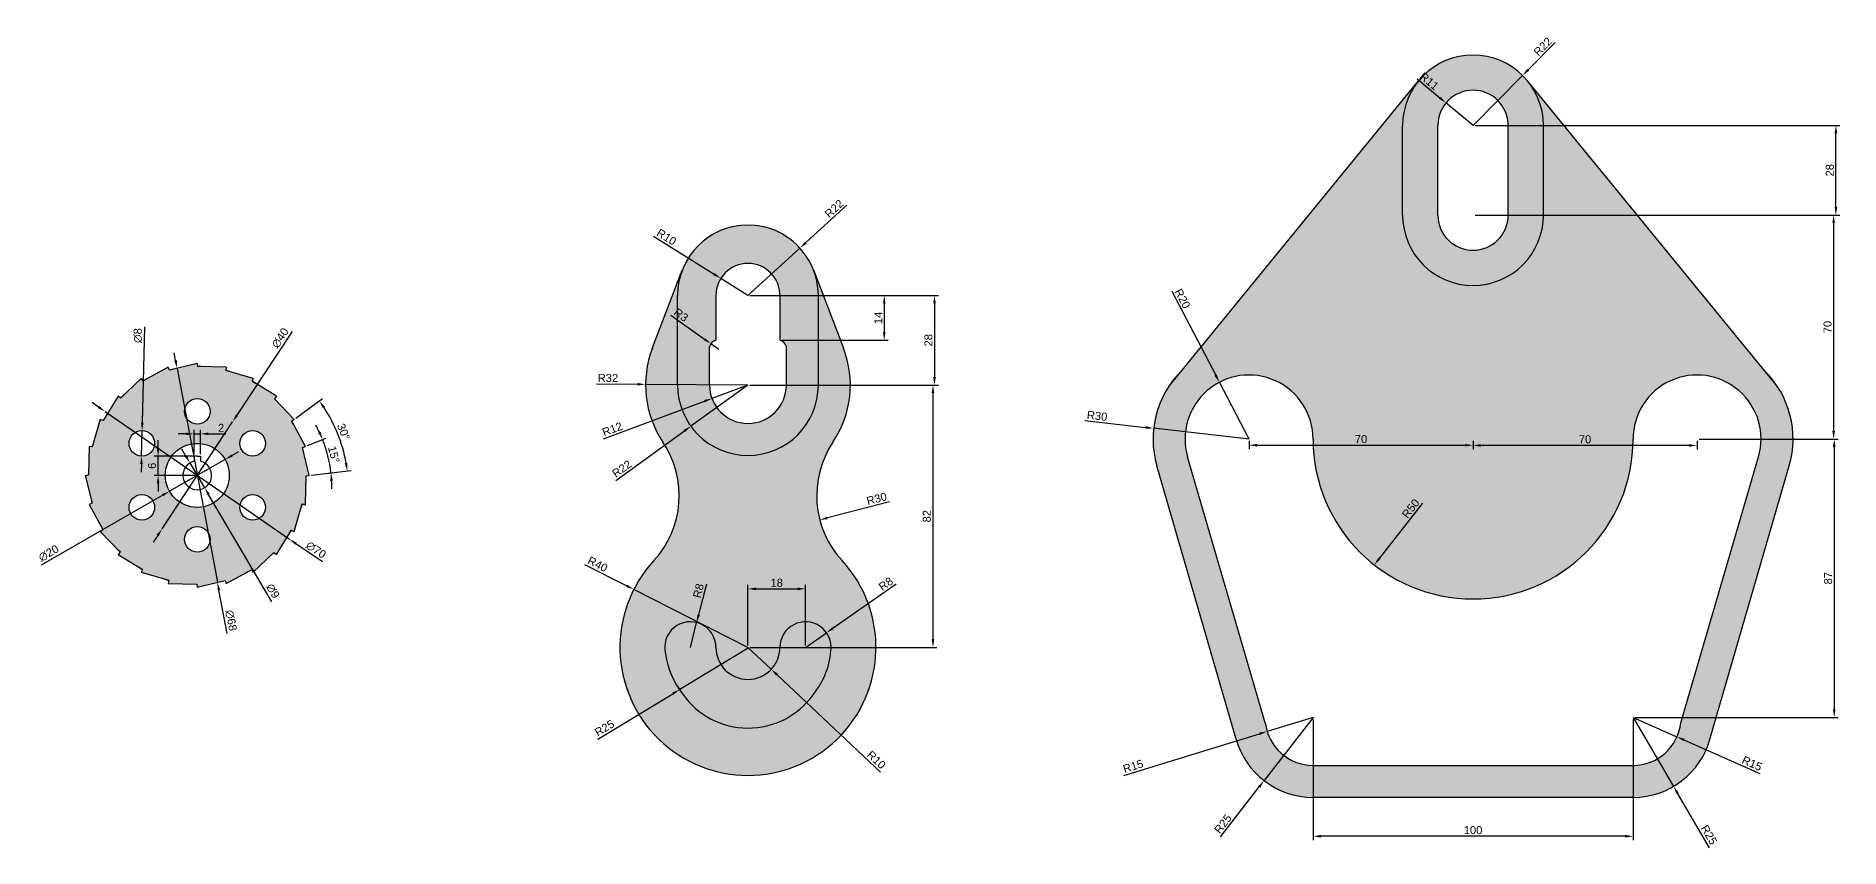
# Model space of a CAD drawing. Header units: millimetres. Extents: x 500 to 2478, y 452 to 707.
# Drawn here: x 1915 to 2478, y 453 to 707 of the extents above; entities that cross this region are included whole.
import ezdxf

# ---------------------------------------------------------------- set-up
doc = ezdxf.new("R2010")
doc.units = ezdxf.units.MM
doc.styles.get("Standard").update_dxf_attribs({"font": 'arial_0.ttf'})
doc.dimstyles.new('ISO-25', dxfattribs={"dimtxt": 2.5, "dimasz": 2.5, "dimexe": 1.25, "dimexo": 0.625, "dimtad": 1, "dimtxsty": 'Standard', "dimcen": 2.5, "dimadec": 0, "dimazin": 0, "dimtfac": 1, "dimtmove": 0, "dimatfit": 3, "dimfxl": 1, "dimarcsym": 0})

# ---------------------------------------------------------------- blocks, each defined once
blk = doc.blocks.new('*U186')
blk.add_circle((0, 0), 4)
blk = doc.blocks.new('*U188')
at = {"color": 0, "linetype": 'ByBlock', "lineweight": -2, "transparency": 16777216}
for p, rotation in [((500, 520), 180), ((482.68, 510), 240), ((517.32, 510), 120), ((482.68, 490), 299.9999999999999), ((517.32, 490), 59.99999999999997)]:
    blk.add_blockref('*U186', p, dxfattribs=dict(at, rotation=rotation))
blk.add_blockref('*U186', (500, 480), dxfattribs=at)
blk = doc.blocks.new('*U189')
blk.add_line((1.06, -4.34), (-1.06, 4.34))
blk = doc.blocks.new('*U190')
at = {"color": 0, "linetype": 'ByBlock', "lineweight": -2, "transparency": 16777216}
for p, rotation in [((504.59, 533.9), 74.99999999999991), ((479.27, 527.22), 119.9999999999998), ((487.02, 531.66), 104.9999999999998), ((495.66, 533.94), 89.99999999999986), ((513.21, 531.56), 59.99999999999993), ((520.92, 527.07), 44.99999999999995), ((472.93, 520.92), 134.9999999999998), ((527.22, 520.73), 29.99999999999998), ((468.44, 513.21), 149.9999999999998), ((531.66, 512.98), 14.99999999999997), ((466.1, 504.59), 164.9999999999998), ((466.06, 495.66), 180), ((533.9, 495.41), 344.9999999999993), ((468.34, 487.02), 194.9999999999996), ((531.56, 486.79), 329.9999999999994), ((472.78, 479.27), 209.9999999999996), ((527.07, 479.08), 314.9999999999994), ((479.08, 472.93), 224.9999999999996), ((520.73, 472.78), 299.9999999999994), ((486.79, 468.44), 239.9999999999996), ((495.41, 466.1), 254.9999999999995), ((512.98, 468.34), 284.9999999999994), ((504.34, 466.06), 269.9999999999995)]:
    blk.add_blockref('*U189', p, dxfattribs=dict(at, rotation=rotation))
blk.add_blockref('*U189', (533.94, 504.34), dxfattribs=at)
blk = doc.blocks.new('*D191')
at = {"color": 0, "lineweight": -2, "transparency": 16777216}
for p, q in [((1958.43, 605.18), (1957.97, 607.64)), ((1958.89, 602.72), (1971.48, 535.9)), ((1974.5, 519.88), (1971.95, 533.44))]:
    blk.add_line(p, q, dxfattribs=at)
at = {"color": 0, "transparency": 16777216}
for points in [[(1958.84, 605.26), (1958.02, 605.1), (1958.89, 602.72)], [(1972.36, 533.52), (1971.54, 533.37), (1971.48, 535.9)]]:
    blk.add_solid(points, dxfattribs=at)
at = {"layer": 'Defpoints', "color": 0, "transparency": 16777216}
for p in [(1958.89, 602.72), (1971.48, 535.9)]:
    blk.add_point(p, dxfattribs=at)
at = {"color": 0, "transparency": 16777216, "insert": (1975.74, 523.96), "char_height": 2.5, "attachment_point": 5, "rotation": 280.6693}
blk.add_mtext('∅68', dxfattribs=at)
blk = doc.blocks.new('*D192')
at = {"color": 0, "lineweight": -2, "transparency": 16777216}
for p, q in [((1934.36, 590.67), (1932.31, 592.09)), ((1936.42, 589.24), (1993.96, 549.38)), ((2004.27, 542.24), (1996.02, 547.96))]:
    blk.add_line(p, q, dxfattribs=at)
at = {"color": 0, "transparency": 16777216}
for points in [[(1934.6, 591.01), (1934.12, 590.32), (1936.42, 589.24)], [(1996.25, 548.3), (1995.78, 547.62), (1993.96, 549.38)]]:
    blk.add_solid(points, dxfattribs=at)
at = {"layer": 'Defpoints', "color": 0, "transparency": 16777216}
for p in [(1936.42, 589.24), (1993.96, 549.38)]:
    blk.add_point(p, dxfattribs=at)
at = {"color": 0, "transparency": 16777216, "insert": (2002.29, 546.01), "char_height": 2.5, "attachment_point": 5, "rotation": 325.2905}
blk.add_mtext('∅70', dxfattribs=at)
blk = doc.blocks.new('*D193')
at = {"color": 0, "lineweight": -2, "transparency": 16777216}
for p, q in [((1994.82, 614.32), (1977.56, 588.1)), ((1954.19, 552.61), (1976.19, 586.02)), ((1952.81, 550.52), (1951.44, 548.43))]:
    blk.add_line(p, q, dxfattribs=at)
at = {"color": 0, "transparency": 16777216}
for points in [[(1977.21, 588.33), (1977.91, 587.88), (1976.19, 586.02)], [(1952.47, 550.75), (1953.16, 550.29), (1954.19, 552.61)]]:
    blk.add_solid(points, dxfattribs=at)
at = {"layer": 'Defpoints', "color": 0, "transparency": 16777216}
for p in [(1976.19, 586.02), (1954.19, 552.61)]:
    blk.add_point(p, dxfattribs=at)
at = {"color": 0, "transparency": 16777216, "insert": (1991.1, 612.25), "char_height": 2.5, "attachment_point": 5, "rotation": 56.636}
blk.add_mtext('∅40', dxfattribs=at)
blk = doc.blocks.new('*D194')
at = {"color": 0, "lineweight": -2, "transparency": 16777216}
for p, q in [((1948.66, 615.75), (1948.01, 585.81)), ((1947.78, 575.31), (1947.95, 583.31)), ((1947.73, 572.81), (1947.67, 570.31))]:
    blk.add_line(p, q, dxfattribs=at)
at = {"color": 0, "transparency": 16777216}
for points in [[(1947.59, 585.82), (1948.42, 585.8), (1947.95, 583.31)], [(1947.31, 572.82), (1948.14, 572.81), (1947.78, 575.31)]]:
    blk.add_solid(points, dxfattribs=at)
at = {"layer": 'Defpoints', "color": 0, "transparency": 16777216}
for p in [(1947.95, 583.31), (1947.78, 575.31)]:
    blk.add_point(p, dxfattribs=at)
at = {"color": 0, "transparency": 16777216, "insert": (1946.62, 612.99), "char_height": 2.5, "attachment_point": 5, "rotation": 88.7612}
blk.add_mtext('∅8', dxfattribs=at)
blk = doc.blocks.new('*D195')
at = {"color": 0, "lineweight": -2, "transparency": 16777216}
for p, q in [((1976.03, 575.53), (1978.2, 576.77)), ((1973.86, 574.28), (1956.51, 564.34)), ((1916.46, 541.39), (1954.34, 563.1))]:
    blk.add_line(p, q, dxfattribs=at)
at = {"color": 0, "transparency": 16777216}
for points in [[(1975.83, 575.89), (1976.24, 575.17), (1973.86, 574.28)], [(1954.14, 563.46), (1954.55, 562.74), (1956.51, 564.34)]]:
    blk.add_solid(points, dxfattribs=at)
at = {"layer": 'Defpoints', "color": 0, "transparency": 16777216}
for p in [(1973.86, 574.28), (1956.51, 564.34)]:
    blk.add_point(p, dxfattribs=at)
at = {"color": 0, "transparency": 16777216, "insert": (1918.75, 544.98), "char_height": 2.5, "attachment_point": 5, "rotation": 29.812}
blk.add_mtext('∅20', dxfattribs=at)
blk = doc.blocks.new('*D196')
at = {"color": 0, "lineweight": -2, "transparency": 16777216}
for p, q in [((1999.58, 578.6), (2005.51, 580.95)), ((2000.81, 569.38), (2008.2, 570.24))]:
    blk.add_line(p, q, dxfattribs=at)
for start, end in [(25.1109, 28.6005), (6.6213, 21.6213), (359.6421, 3.1317)]:
    blk.add_arc((1966.18, 565.37), 41.05, start, end, dxfattribs=at)
at = {"color": 0, "transparency": 16777216}
for points in [[(2003.74, 582.95), (2002.97, 582.62), (2004.35, 580.49)], [(2006.76, 567.57), (2007.59, 567.64), (2006.96, 570.1)]]:
    blk.add_solid(points, dxfattribs=at)
at = {"layer": 'Defpoints', "color": 0, "transparency": 16777216}
for p in [(1998.06, 578), (1999, 578.37), (2006.39, 573.64), (1999.19, 569.2), (2000.19, 569.31)]:
    blk.add_point(p, dxfattribs=at)
at = {"color": 0, "transparency": 16777216, "insert": (2007.84, 575.85), "char_height": 2.5, "attachment_point": 5, "rotation": 284.1213}
blk.add_mtext('15°', dxfattribs=at)
blk = doc.blocks.new('*D197')
at = {"color": 0, "lineweight": -2, "transparency": 16777216}
for p, q in [((1996, 587.19), (2004.33, 593.38)), ((2000.81, 569.38), (2013.27, 570.83))]:
    blk.add_line(p, q, dxfattribs=at)
blk.add_arc((1966.73, 565.43), 45.6, 9.7627, 33.4799, dxfattribs=at)
at = {"color": 0, "transparency": 16777216}
for points in [[(2004.42, 590.35), (2005.11, 590.82), (2003.33, 592.63)], [(2012.08, 573.22), (2011.26, 573.1), (2012.03, 570.69)]]:
    blk.add_solid(points, dxfattribs=at)
at = {"layer": 'Defpoints', "color": 0, "transparency": 16777216}
for p in [(1995.5, 586.81), (1994.69, 586.21), (2010.43, 578.47), (1999.19, 569.2), (2000.19, 569.31)]:
    blk.add_point(p, dxfattribs=at)
at = {"color": 0, "transparency": 16777216, "insert": (2010.89, 582.93), "char_height": 2.5, "attachment_point": 5, "rotation": 291.6213}
blk.add_mtext('30°', dxfattribs=at)
blk = doc.blocks.new('*D198')
at = {"color": 0, "lineweight": -2, "transparency": 16777216}
for p, q in [((1961.69, 582.29), (1959.19, 582.29)), ((1964.19, 575.94), (1964.19, 583.54)), ((1964.19, 582.29), (1966.19, 582.29)), ((1966.19, 575.94), (1966.19, 583.54)), ((1968.69, 582.29), (1974.09, 582.29))]:
    blk.add_line(p, q, dxfattribs=at)
at = {"color": 0, "transparency": 16777216}
for points in [[(1961.69, 582.71), (1961.69, 581.88), (1964.19, 582.29)], [(1968.69, 582.71), (1968.69, 581.88), (1966.19, 582.29)]]:
    blk.add_solid(points, dxfattribs=at)
at = {"layer": 'Defpoints', "color": 0, "transparency": 16777216}
for p in [(1966.19, 582.29), (1964.19, 575.31), (1966.19, 575.31)]:
    blk.add_point(p, dxfattribs=at)
at = {"color": 0, "transparency": 16777216, "insert": (1972.64, 584.17), "char_height": 2.5, "attachment_point": 5}
blk.add_mtext('2', dxfattribs=at)
blk = doc.blocks.new('*D199')
at = {"color": 0, "lineweight": -2, "transparency": 16777216}
for p, q in [((1964.56, 575.31), (1951.69, 575.31)), ((1952.94, 577.81), (1952.94, 580.31)), ((1952.94, 569.31), (1952.94, 575.31)), ((1964.56, 569.31), (1951.69, 569.31)), ((1952.94, 566.81), (1952.94, 564.31))]:
    blk.add_line(p, q, dxfattribs=at)
at = {"color": 0, "transparency": 16777216}
for points in [[(1952.52, 577.81), (1953.36, 577.81), (1952.94, 575.31)], [(1952.52, 566.81), (1953.36, 566.81), (1952.94, 569.31)]]:
    blk.add_solid(points, dxfattribs=at)
at = {"layer": 'Defpoints', "color": 0, "transparency": 16777216}
for p in [(1952.94, 575.31), (1965.19, 575.31), (1965.19, 569.31)]:
    blk.add_point(p, dxfattribs=at)
at = {"color": 0, "transparency": 16777216, "insert": (1951.04, 572.31), "char_height": 2.5, "attachment_point": 5, "rotation": 90}
blk.add_mtext('6', dxfattribs=at)
blk = doc.blocks.new('*D200')
at = {"color": 0, "lineweight": -2, "transparency": 16777216}
for p, q in [((1961.63, 575.34), (1960.36, 577.5)), ((1962.9, 573.19), (1967.47, 565.44)), ((1988.53, 529.73), (1968.74, 563.28))]:
    blk.add_line(p, q, dxfattribs=at)
at = {"color": 0, "transparency": 16777216}
for points in [[(1961.99, 575.55), (1961.27, 575.13), (1962.9, 573.19)], [(1969.1, 563.49), (1968.39, 563.07), (1967.47, 565.44)]]:
    blk.add_solid(points, dxfattribs=at)
at = {"layer": 'Defpoints', "color": 0, "transparency": 16777216}
for p in [(1962.9, 573.19), (1967.47, 565.44)]:
    blk.add_point(p, dxfattribs=at)
at = {"color": 0, "transparency": 16777216, "insert": (1988.8, 533.15), "char_height": 2.5, "attachment_point": 5, "rotation": 300.5291}
blk.add_mtext('∅9', dxfattribs=at)
blk = doc.blocks.new('*D235')
at = {"color": 0, "lineweight": -2, "transparency": 16777216}
for p, q in [((2168.12, 653.71), (2155.36, 642.06)), ((2137.26, 625.54), (2153.51, 640.37))]:
    blk.add_line(p, q, dxfattribs=at)
at = {"color": 0, "transparency": 16777216}
blk.add_solid([(2155.08, 642.37), (2155.64, 641.75), (2153.51, 640.37)], dxfattribs=at)
at = {"layer": 'Defpoints', "color": 0, "transparency": 16777216}
for p in [(2153.51, 640.37), (2137.26, 625.54)]:
    blk.add_point(p, dxfattribs=at)
at = {"color": 0, "transparency": 16777216, "insert": (2164.2, 652.67), "char_height": 2.5, "attachment_point": 5, "rotation": 42.3877}
blk.add_mtext('R22', dxfattribs=at)
blk = doc.blocks.new('*D236')
at = {"color": 0, "lineweight": -2, "transparency": 16777216}
for p, q in [((2107.76, 644.1), (2126.68, 632.2)), ((2137.26, 625.54), (2128.8, 630.87))]:
    blk.add_line(p, q, dxfattribs=at)
at = {"color": 0, "transparency": 16777216}
blk.add_solid([(2126.9, 632.55), (2126.46, 631.84), (2128.8, 630.87)], dxfattribs=at)
at = {"layer": 'Defpoints', "color": 0, "transparency": 16777216}
for p in [(2128.8, 630.87), (2137.26, 625.54)]:
    blk.add_point(p, dxfattribs=at)
at = {"color": 0, "transparency": 16777216, "insert": (2111.82, 643.79), "char_height": 2.5, "attachment_point": 5, "rotation": 327.8385}
blk.add_mtext('R10', dxfattribs=at)
blk = doc.blocks.new('*D237')
at = {"color": 0, "lineweight": -2, "transparency": 16777216}
for p, q in [((2113.12, 619.43), (2123.66, 611.88)), ((2128.13, 608.67), (2125.7, 610.42))]:
    blk.add_line(p, q, dxfattribs=at)
at = {"color": 0, "transparency": 16777216}
blk.add_solid([(2123.91, 612.21), (2123.42, 611.54), (2125.7, 610.42)], dxfattribs=at)
at = {"layer": 'Defpoints', "color": 0, "transparency": 16777216}
for p in [(2125.7, 610.42), (2128.13, 608.67)]:
    blk.add_point(p, dxfattribs=at)
at = {"color": 0, "transparency": 16777216, "insert": (2116.37, 619.44), "char_height": 2.5, "attachment_point": 5, "rotation": 324.3741}
blk.add_mtext('R3', dxfattribs=at)
blk = doc.blocks.new('*D238')
at = {"color": 0, "lineweight": -2, "transparency": 16777216}
for p, q in [((2089.91, 597.87), (2102.76, 597.78)), ((2137.26, 597.54), (2105.26, 597.76))]:
    blk.add_line(p, q, dxfattribs=at)
at = {"color": 0, "transparency": 16777216}
blk.add_solid([(2102.77, 598.2), (2102.76, 597.37), (2105.26, 597.76)], dxfattribs=at)
at = {"layer": 'Defpoints', "color": 0, "transparency": 16777216}
for p in [(2105.26, 597.76), (2137.26, 597.54)]:
    blk.add_point(p, dxfattribs=at)
at = {"color": 0, "transparency": 16777216, "insert": (2093.52, 599.75), "char_height": 2.5, "attachment_point": 5, "rotation": 359.6029}
blk.add_mtext('R32', dxfattribs=at)
blk = doc.blocks.new('*D239')
at = {"color": 0, "lineweight": -2, "transparency": 16777216}
for p, q in [((2137.26, 597.54), (2126.02, 593.36)), ((2092.15, 580.75), (2123.67, 592.49))]:
    blk.add_line(p, q, dxfattribs=at)
at = {"color": 0, "transparency": 16777216}
blk.add_solid([(2123.53, 592.88), (2123.82, 592.09), (2126.02, 593.36)], dxfattribs=at)
at = {"layer": 'Defpoints', "color": 0, "transparency": 16777216}
for p in [(2137.26, 597.54), (2126.02, 593.36)]:
    blk.add_point(p, dxfattribs=at)
at = {"color": 0, "transparency": 16777216, "insert": (2094.87, 583.77), "char_height": 2.5, "attachment_point": 5, "rotation": 20.4158}
blk.add_mtext('R12', dxfattribs=at)
blk = doc.blocks.new('*D240')
at = {"color": 0, "lineweight": -2, "transparency": 16777216}
for p, q in [((2137.26, 597.54), (2119.43, 584.66)), ((2096.03, 567.75), (2117.41, 583.19))]:
    blk.add_line(p, q, dxfattribs=at)
at = {"color": 0, "transparency": 16777216}
blk.add_solid([(2117.16, 583.53), (2117.65, 582.86), (2119.43, 584.66)], dxfattribs=at)
at = {"layer": 'Defpoints', "color": 0, "transparency": 16777216}
for p in [(2137.26, 597.54), (2119.43, 584.66)]:
    blk.add_point(p, dxfattribs=at)
at = {"color": 0, "transparency": 16777216, "insert": (2097.84, 571.38), "char_height": 2.5, "attachment_point": 5, "rotation": 35.8512}
blk.add_mtext('R22', dxfattribs=at)
blk = doc.blocks.new('*D241')
at = {"color": 0, "lineweight": -2, "transparency": 16777216}
blk.add_line((2181.46, 561.08), (2162.13, 556.03), dxfattribs=at)
at = {"color": 0, "transparency": 16777216}
blk.add_solid([(2162.03, 556.43), (2162.24, 555.63), (2159.71, 555.4)], dxfattribs=at)
at = {"layer": 'Defpoints', "color": 0, "transparency": 16777216}
for p in [(2188.74, 562.98), (2159.71, 555.4)]:
    blk.add_point(p, dxfattribs=at)
at = {"color": 0, "transparency": 16777216, "insert": (2177.49, 562.01), "char_height": 2.5, "attachment_point": 5, "rotation": 14.6458}
blk.add_mtext('R30', dxfattribs=at)
blk = doc.blocks.new('*D242')
at = {"color": 0, "lineweight": -2, "transparency": 16777216}
for p, q in [((2086.21, 541.46), (2099.37, 534.78)), ((2137.26, 515.54), (2101.6, 533.65))]:
    blk.add_line(p, q, dxfattribs=at)
at = {"color": 0, "transparency": 16777216}
blk.add_solid([(2099.56, 535.15), (2099.18, 534.41), (2101.6, 533.65)], dxfattribs=at)
at = {"layer": 'Defpoints', "color": 0, "transparency": 16777216}
for p in [(2101.6, 533.65), (2137.26, 515.54)]:
    blk.add_point(p, dxfattribs=at)
at = {"color": 0, "transparency": 16777216, "insert": (2090.29, 541.52), "char_height": 2.5, "attachment_point": 5, "rotation": 333.082}
blk.add_mtext('R40', dxfattribs=at)
blk = doc.blocks.new('*D243')
at = {"color": 0, "lineweight": -2, "transparency": 16777216}
for p, q in [((2124.28, 535.34), (2121.84, 525.72)), ((2119.26, 515.54), (2121.23, 523.3))]:
    blk.add_line(p, q, dxfattribs=at)
at = {"color": 0, "transparency": 16777216}
blk.add_solid([(2121.44, 525.82), (2122.25, 525.62), (2121.23, 523.3)], dxfattribs=at)
at = {"layer": 'Defpoints', "color": 0, "transparency": 16777216}
for p in [(2121.23, 523.3), (2119.26, 515.54)]:
    blk.add_point(p, dxfattribs=at)
at = {"color": 0, "transparency": 16777216, "insert": (2121.79, 533.24), "char_height": 2.5, "attachment_point": 5, "rotation": 75.7708}
blk.add_mtext('R8', dxfattribs=at)
blk = doc.blocks.new('*D244')
at = {"color": 0, "lineweight": -2, "transparency": 16777216}
for p, q in [((2137.3, 515.32), (2115.93, 502.36)), ((2090.33, 486.84), (2113.79, 501.06))]:
    blk.add_line(p, q, dxfattribs=at)
blk.add_arc((2137.3, 515.32), 25, 208.3641, 213.8524, dxfattribs=at)
at = {"color": 0, "transparency": 16777216}
blk.add_solid([(2113.57, 501.42), (2114, 500.71), (2115.93, 502.36)], dxfattribs=at)
at = {"layer": 'Defpoints', "color": 0, "transparency": 16777216}
for p in [(2137.3, 515.32), (2115.93, 502.36)]:
    blk.add_point(p, dxfattribs=at)
at = {"color": 0, "transparency": 16777216, "insert": (2092.44, 490.34), "char_height": 2.5, "attachment_point": 5, "rotation": 31.2289}
blk.add_mtext('R25', dxfattribs=at)
blk = doc.blocks.new('*D245')
at = {"color": 0, "lineweight": -2, "transparency": 16777216}
for p, q in [((2137.26, 515.54), (2144.55, 508.69)), ((2178.71, 476.54), (2146.37, 506.98))]:
    blk.add_line(p, q, dxfattribs=at)
at = {"color": 0, "transparency": 16777216}
blk.add_solid([(2146.65, 507.28), (2146.08, 506.67), (2144.55, 508.69)], dxfattribs=at)
at = {"layer": 'Defpoints', "color": 0, "transparency": 16777216}
for p in [(2137.26, 515.54), (2144.55, 508.69)]:
    blk.add_point(p, dxfattribs=at)
at = {"color": 0, "transparency": 16777216, "insert": (2177.39, 480.4), "char_height": 2.5, "attachment_point": 5, "rotation": 316.7427}
blk.add_mtext('R10', dxfattribs=at)
blk = doc.blocks.new('*D246')
at = {"color": 0, "lineweight": -2, "transparency": 16777216}
for p, q in [((2183.61, 535.34), (2163.87, 521.56)), ((2155.26, 515.54), (2161.82, 520.12))]:
    blk.add_line(p, q, dxfattribs=at)
at = {"color": 0, "transparency": 16777216}
blk.add_solid([(2163.63, 521.9), (2164.11, 521.21), (2161.82, 520.12)], dxfattribs=at)
at = {"layer": 'Defpoints', "color": 0, "transparency": 16777216}
for p in [(2161.82, 520.12), (2155.26, 515.54)]:
    blk.add_point(p, dxfattribs=at)
at = {"color": 0, "transparency": 16777216, "insert": (2180.36, 535.39), "char_height": 2.5, "attachment_point": 5, "rotation": 34.9298}
blk.add_mtext('R8', dxfattribs=at)
blk = doc.blocks.new('*D234')
at = {"color": 0, "lineweight": -2, "transparency": 16777216}
for p, q in [((2137.89, 625.54), (2196.81, 625.54)), ((2195.56, 623.04), (2195.56, 600.04)), ((2137.89, 597.54), (2196.81, 597.54))]:
    blk.add_line(p, q, dxfattribs=at)
at = {"color": 0, "transparency": 16777216}
for points in [[(2195.15, 623.04), (2195.98, 623.04), (2195.56, 625.54)], [(2195.15, 600.04), (2195.98, 600.04), (2195.56, 597.54)]]:
    blk.add_solid(points, dxfattribs=at)
at = {"layer": 'Defpoints', "color": 0, "transparency": 16777216}
for p in [(2137.26, 625.54), (2137.26, 597.54), (2195.56, 597.54)]:
    blk.add_point(p, dxfattribs=at)
at = {"color": 0, "transparency": 16777216, "insert": (2193.66, 611.54), "char_height": 2.5, "attachment_point": 5, "rotation": 90}
blk.add_mtext('28', dxfattribs=at)
blk = doc.blocks.new('*D247')
at = {"color": 0, "lineweight": -2, "transparency": 16777216}
for p, q in [((2147.89, 625.54), (2181.1, 625.54)), ((2179.85, 623.04), (2179.85, 614.04)), ((2147.89, 611.54), (2181.1, 611.54))]:
    blk.add_line(p, q, dxfattribs=at)
at = {"color": 0, "transparency": 16777216}
for points in [[(2179.44, 623.04), (2180.27, 623.04), (2179.85, 625.54)], [(2179.44, 614.04), (2180.27, 614.04), (2179.85, 611.54)]]:
    blk.add_solid(points, dxfattribs=at)
at = {"layer": 'Defpoints', "color": 0, "transparency": 16777216}
for p in [(2147.26, 625.54), (2147.26, 611.54), (2179.85, 611.54)]:
    blk.add_point(p, dxfattribs=at)
at = {"color": 0, "transparency": 16777216, "insert": (2177.97, 618.54), "char_height": 2.5, "attachment_point": 5, "rotation": 90}
blk.add_mtext('14', dxfattribs=at)
blk = doc.blocks.new('*D248')
at = {"color": 0, "lineweight": -2, "transparency": 16777216}
for p, q in [((2137.89, 597.54), (2196.33, 597.54)), ((2195.08, 595.04), (2195.08, 518.04)), ((2137.89, 515.54), (2196.33, 515.54))]:
    blk.add_line(p, q, dxfattribs=at)
at = {"color": 0, "transparency": 16777216}
for points in [[(2194.66, 595.04), (2195.49, 595.04), (2195.08, 597.54)], [(2194.66, 518.04), (2195.49, 518.04), (2195.08, 515.54)]]:
    blk.add_solid(points, dxfattribs=at)
at = {"layer": 'Defpoints', "color": 0, "transparency": 16777216}
for p in [(2137.26, 597.54), (2137.26, 515.54), (2195.08, 515.54)]:
    blk.add_point(p, dxfattribs=at)
at = {"color": 0, "transparency": 16777216, "insert": (2193.17, 556.54), "char_height": 2.5, "attachment_point": 5, "rotation": 90}
blk.add_mtext('82', dxfattribs=at)
blk = doc.blocks.new('*D249')
at = {"color": 0, "lineweight": -2, "transparency": 16777216}
for p, q in [((2137.26, 516.17), (2137.26, 535.08)), ((2139.76, 533.83), (2152.76, 533.83)), ((2155.26, 516.17), (2155.26, 535.08))]:
    blk.add_line(p, q, dxfattribs=at)
at = {"color": 0, "transparency": 16777216}
for points in [[(2139.76, 534.25), (2139.76, 533.41), (2137.26, 533.83)], [(2152.76, 534.25), (2152.76, 533.41), (2155.26, 533.83)]]:
    blk.add_solid(points, dxfattribs=at)
at = {"layer": 'Defpoints', "color": 0, "transparency": 16777216}
for p in [(2155.26, 533.83), (2137.26, 515.54), (2155.26, 515.54)]:
    blk.add_point(p, dxfattribs=at)
at = {"color": 0, "transparency": 16777216, "insert": (2146.26, 535.73), "char_height": 2.5, "attachment_point": 5}
blk.add_mtext('18', dxfattribs=at)
blk = doc.blocks.new('*D270')
at = {"color": 0, "lineweight": -2, "transparency": 16777216}
for p, q in [((2363.84, 580.05), (2363.84, 577.42)), ((2431.34, 578.67), (2366.34, 578.67)), ((2433.84, 580.05), (2433.84, 577.42))]:
    blk.add_line(p, q, dxfattribs=at)
at = {"color": 0, "transparency": 16777216}
for points in [[(2366.34, 579.08), (2366.34, 578.25), (2363.84, 578.67)], [(2431.34, 579.08), (2431.34, 578.25), (2433.84, 578.67)]]:
    blk.add_solid(points, dxfattribs=at)
at = {"layer": 'Defpoints', "color": 0, "transparency": 16777216}
for p in [(2363.84, 580.67), (2433.84, 580.67), (2363.84, 578.67)]:
    blk.add_point(p, dxfattribs=at)
at = {"color": 0, "transparency": 16777216, "insert": (2398.84, 580.57), "char_height": 2.5, "attachment_point": 5}
blk.add_mtext('70', dxfattribs=at)
blk = doc.blocks.new('*D271')
at = {"color": 0, "lineweight": -2, "transparency": 16777216}
for p, q in [((2293.84, 580.05), (2293.84, 577.48)), ((2296.34, 578.73), (2361.34, 578.73)), ((2363.84, 580.05), (2363.84, 577.48))]:
    blk.add_line(p, q, dxfattribs=at)
at = {"color": 0, "transparency": 16777216}
for points in [[(2296.34, 579.15), (2296.34, 578.31), (2293.84, 578.73)], [(2361.34, 579.15), (2361.34, 578.31), (2363.84, 578.73)]]:
    blk.add_solid(points, dxfattribs=at)
at = {"layer": 'Defpoints', "color": 0, "transparency": 16777216}
for p in [(2293.84, 580.67), (2363.84, 580.67), (2363.84, 578.73)]:
    blk.add_point(p, dxfattribs=at)
at = {"color": 0, "transparency": 16777216, "insert": (2328.84, 580.63), "char_height": 2.5, "attachment_point": 5}
blk.add_mtext('70', dxfattribs=at)
blk = doc.blocks.new('*D272')
at = {"color": 0, "lineweight": -2, "transparency": 16777216}
for p, q in [((2364.47, 678.67), (2478.49, 678.67)), ((2477.24, 653.17), (2477.24, 676.17)), ((2364.47, 650.67), (2478.49, 650.67))]:
    blk.add_line(p, q, dxfattribs=at)
at = {"color": 0, "transparency": 16777216}
for points in [[(2476.82, 676.17), (2477.66, 676.17), (2477.24, 678.67)], [(2476.82, 653.17), (2477.66, 653.17), (2477.24, 650.67)]]:
    blk.add_solid(points, dxfattribs=at)
at = {"layer": 'Defpoints', "color": 0, "transparency": 16777216}
for p in [(2363.84, 678.67), (2477.24, 678.67), (2363.84, 650.67)]:
    blk.add_point(p, dxfattribs=at)
at = {"color": 0, "transparency": 16777216, "insert": (2475.34, 664.67), "char_height": 2.5, "attachment_point": 5, "rotation": 90}
blk.add_mtext('28', dxfattribs=at)
blk = doc.blocks.new('*D266')
at = {"color": 0, "lineweight": -2, "transparency": 16777216}
for p, q in [((2364.47, 650.67), (2477.78, 650.67)), ((2476.53, 648.17), (2476.53, 583.17)), ((2434.47, 580.67), (2477.78, 580.67))]:
    blk.add_line(p, q, dxfattribs=at)
at = {"color": 0, "transparency": 16777216}
for points in [[(2476.11, 648.17), (2476.95, 648.17), (2476.53, 650.67)], [(2476.11, 583.17), (2476.95, 583.17), (2476.53, 580.67)]]:
    blk.add_solid(points, dxfattribs=at)
at = {"layer": 'Defpoints', "color": 0, "transparency": 16777216}
for p in [(2363.84, 650.67), (2433.84, 580.67), (2476.53, 580.67)]:
    blk.add_point(p, dxfattribs=at)
at = {"color": 0, "transparency": 16777216, "insert": (2474.63, 615.67), "char_height": 2.5, "attachment_point": 5, "rotation": 90}
blk.add_mtext('70', dxfattribs=at)
blk = doc.blocks.new('*D273')
at = {"color": 0, "lineweight": -2, "transparency": 16777216}
for p, q in [((2434.47, 580.67), (2477.96, 580.67)), ((2476.71, 578.17), (2476.71, 496.17)), ((2414.47, 493.67), (2477.96, 493.67))]:
    blk.add_line(p, q, dxfattribs=at)
at = {"color": 0, "transparency": 16777216}
for points in [[(2476.3, 578.17), (2477.13, 578.17), (2476.71, 580.67)], [(2476.3, 496.17), (2477.13, 496.17), (2476.71, 493.67)]]:
    blk.add_solid(points, dxfattribs=at)
at = {"layer": 'Defpoints', "color": 0, "transparency": 16777216}
for p in [(2433.84, 580.67), (2413.84, 493.67), (2476.71, 493.67)]:
    blk.add_point(p, dxfattribs=at)
at = {"color": 0, "transparency": 16777216, "insert": (2474.81, 537.17), "char_height": 2.5, "attachment_point": 5, "rotation": 90}
blk.add_mtext('87', dxfattribs=at)
blk = doc.blocks.new('*D274')
at = {"color": 0, "lineweight": -2, "transparency": 16777216}
for p, q in [((2313.84, 493.05), (2313.84, 455.26)), ((2413.84, 493.05), (2413.84, 455.26)), ((2411.34, 456.51), (2316.34, 456.51))]:
    blk.add_line(p, q, dxfattribs=at)
at = {"color": 0, "transparency": 16777216}
for points in [[(2316.34, 456.93), (2316.34, 456.1), (2313.84, 456.51)], [(2411.34, 456.93), (2411.34, 456.1), (2413.84, 456.51)]]:
    blk.add_solid(points, dxfattribs=at)
at = {"layer": 'Defpoints', "color": 0, "transparency": 16777216}
for p in [(2313.84, 493.67), (2413.84, 493.67), (2313.84, 456.51)]:
    blk.add_point(p, dxfattribs=at)
at = {"color": 0, "transparency": 16777216, "insert": (2363.84, 458.41), "char_height": 2.5, "attachment_point": 5}
blk.add_mtext('100', dxfattribs=at)
blk = doc.blocks.new('*D275')
at = {"color": 0, "lineweight": -2, "transparency": 16777216}
for p, q in [((2389.5, 704.58), (2381.08, 696.08)), ((2363.84, 678.67), (2379.33, 694.3))]:
    blk.add_line(p, q, dxfattribs=at)
at = {"color": 0, "transparency": 16777216}
blk.add_solid([(2380.79, 696.37), (2381.38, 695.78), (2379.33, 694.3)], dxfattribs=at)
at = {"layer": 'Defpoints', "color": 0, "transparency": 16777216}
for p in [(2379.33, 694.3), (2363.84, 678.67)]:
    blk.add_point(p, dxfattribs=at)
at = {"color": 0, "transparency": 16777216, "insert": (2385.64, 703.34), "char_height": 2.5, "attachment_point": 5, "rotation": 45.2704}
blk.add_mtext('R22', dxfattribs=at)
blk = doc.blocks.new('*D276')
at = {"color": 0, "lineweight": -2, "transparency": 16777216}
for p, q in [((2346.36, 693.22), (2353.46, 687.31)), ((2363.84, 678.67), (2355.39, 685.71))]:
    blk.add_line(p, q, dxfattribs=at)
at = {"color": 0, "transparency": 16777216}
blk.add_solid([(2353.73, 687.63), (2353.2, 686.99), (2355.39, 685.71)], dxfattribs=at)
at = {"layer": 'Defpoints', "color": 0, "transparency": 16777216}
for p in [(2355.39, 685.71), (2363.84, 678.67)]:
    blk.add_point(p, dxfattribs=at)
at = {"color": 0, "transparency": 16777216, "insert": (2350.15, 692.51), "char_height": 2.5, "attachment_point": 5, "rotation": 320.245}
blk.add_mtext('R11', dxfattribs=at)
blk = doc.blocks.new('*D277')
at = {"color": 0, "lineweight": -2, "transparency": 16777216}
for p, q in [((2269.7, 626.88), (2283.42, 600.61)), ((2293.84, 580.67), (2284.58, 598.4))]:
    blk.add_line(p, q, dxfattribs=at)
at = {"color": 0, "transparency": 16777216}
blk.add_solid([(2283.79, 600.81), (2283.05, 600.42), (2284.58, 598.4)], dxfattribs=at)
at = {"layer": 'Defpoints', "color": 0, "transparency": 16777216}
for p in [(2284.58, 598.4), (2293.84, 580.67)]:
    blk.add_point(p, dxfattribs=at)
at = {"color": 0, "transparency": 16777216, "insert": (2273.05, 624.56), "char_height": 2.5, "attachment_point": 5, "rotation": 297.5904}
blk.add_mtext('R20', dxfattribs=at)
blk = doc.blocks.new('*D278')
at = {"color": 0, "lineweight": -2, "transparency": 16777216}
for p, q in [((2242.57, 586.41), (2261.54, 584.29)), ((2293.84, 580.67), (2264.03, 584.01))]:
    blk.add_line(p, q, dxfattribs=at)
at = {"color": 0, "transparency": 16777216}
blk.add_solid([(2261.59, 584.7), (2261.5, 583.88), (2264.03, 584.01)], dxfattribs=at)
at = {"layer": 'Defpoints', "color": 0, "transparency": 16777216}
for p in [(2264.03, 584.01), (2293.84, 580.67)]:
    blk.add_point(p, dxfattribs=at)
at = {"color": 0, "transparency": 16777216, "insert": (2246.37, 587.9), "char_height": 2.5, "attachment_point": 5, "rotation": 353.6101}
blk.add_mtext('R30', dxfattribs=at)
blk = doc.blocks.new('*D279')
at = {"color": 0, "lineweight": -2, "transparency": 16777216}
for p, q in [((2313.84, 493.67), (2299.5, 489.27)), ((2254.73, 475.52), (2297.11, 488.54))]:
    blk.add_line(p, q, dxfattribs=at)
at = {"color": 0, "transparency": 16777216}
blk.add_solid([(2296.99, 488.93), (2297.24, 488.14), (2299.5, 489.27)], dxfattribs=at)
at = {"layer": 'Defpoints', "color": 0, "transparency": 16777216}
for p in [(2313.84, 493.67), (2299.5, 489.27)]:
    blk.add_point(p, dxfattribs=at)
at = {"color": 0, "transparency": 16777216, "insert": (2257.63, 478.4), "char_height": 2.5, "attachment_point": 5, "rotation": 17.0706}
blk.add_mtext('R15', dxfattribs=at)
blk = doc.blocks.new('*D280')
at = {"color": 0, "lineweight": -2, "transparency": 16777216}
for p, q in [((2313.84, 493.67), (2298.55, 473.9)), ((2284.98, 456.35), (2297.02, 471.92))]:
    blk.add_line(p, q, dxfattribs=at)
at = {"color": 0, "transparency": 16777216}
blk.add_solid([(2296.69, 472.17), (2297.35, 471.66), (2298.55, 473.9)], dxfattribs=at)
at = {"layer": 'Defpoints', "color": 0, "transparency": 16777216}
for p in [(2313.84, 493.67), (2298.55, 473.9)]:
    blk.add_point(p, dxfattribs=at)
at = {"color": 0, "transparency": 16777216, "insert": (2285.69, 460.38), "char_height": 2.5, "attachment_point": 5, "rotation": 52.2799}
blk.add_mtext('R25', dxfattribs=at)
blk = doc.blocks.new('*D267')
at = {"color": 0, "lineweight": -2, "transparency": 16777216}
for p, q in [((2413.84, 493.67), (2426.49, 472.11)), ((2437.78, 452.86), (2427.76, 469.95))]:
    blk.add_line(p, q, dxfattribs=at)
at = {"color": 0, "transparency": 16777216}
blk.add_solid([(2428.12, 470.16), (2427.4, 469.74), (2426.49, 472.11)], dxfattribs=at)
at = {"layer": 'Defpoints', "color": 0, "transparency": 16777216}
for p in [(2413.84, 493.67), (2426.49, 472.11)]:
    blk.add_point(p, dxfattribs=at)
at = {"color": 0, "transparency": 16777216, "insert": (2437.59, 456.95), "char_height": 2.5, "attachment_point": 5, "rotation": 300.3963}
blk.add_mtext('R25', dxfattribs=at)
blk = doc.blocks.new('*D268')
at = {"color": 0, "lineweight": -2, "transparency": 16777216}
for p, q in [((2413.84, 493.67), (2427.56, 487.59)), ((2453.56, 476.07), (2429.84, 486.58))]:
    blk.add_line(p, q, dxfattribs=at)
at = {"color": 0, "transparency": 16777216}
blk.add_solid([(2430.01, 486.96), (2429.67, 486.2), (2427.56, 487.59)], dxfattribs=at)
at = {"layer": 'Defpoints', "color": 0, "transparency": 16777216}
for p in [(2413.84, 493.67), (2427.56, 487.59)]:
    blk.add_point(p, dxfattribs=at)
at = {"color": 0, "transparency": 16777216, "insert": (2451.02, 479.27), "char_height": 2.5, "attachment_point": 5, "rotation": 336.0942}
blk.add_mtext('R15', dxfattribs=at)
blk = doc.blocks.new('*D269')
at = {"color": 0, "lineweight": -2, "transparency": 16777216}
blk.add_line((2348.09, 560.6), (2334.52, 543.31), dxfattribs=at)
at = {"color": 0, "transparency": 16777216}
blk.add_solid([(2334.19, 543.56), (2334.84, 543.05), (2332.97, 541.34)], dxfattribs=at)
at = {"layer": 'Defpoints', "color": 0, "transparency": 16777216}
for p in [(2363.84, 580.67), (2332.97, 541.34)]:
    blk.add_point(p, dxfattribs=at)
at = {"color": 0, "transparency": 16777216, "insert": (2344.37, 558.94), "char_height": 2.5, "attachment_point": 5, "rotation": 51.872}
blk.add_mtext('R50', dxfattribs=at)

msp = doc.modelspace()

# ---------------------------------------------------------------- hatches: boundary and pattern name
at = {"true_color": 0x93278f}
h = msp.add_hatch(color=217, dxfattribs=at)
h.dxf.hatch_style = 1
h.paths.add_polyline_path([(2385.843, 678.672, 1), (2341.843, 678.672), (2341.843, 650.672, 1), (2385.843, 650.672)])
h.paths.add_polyline_path([(2374.843, 650.672, -1), (2352.843, 650.672), (2352.843, 678.672, -1), (2374.843, 678.672)], flags=16)
h.paths.add_polyline_path([(2345.675, 692.822), (2351.562, 687.925), (2354.856, 691.886), (2348.97, 696.783)], flags=25)
at = {"true_color": 0x139b48}
h = msp.add_hatch(color=114, dxfattribs=at)
h.dxf.hatch_style = 1
h.paths.add_polyline_path([(2380.875, 692.597, -0.1730286), (2385.843, 678.672), (2385.843, 650.672, -1), (2341.843, 650.672), (2341.843, 678.672, -0.1730286), (2346.81, 692.597), (2268.741, 597.1, 0.2187787), (2265.028, 572.323), (2289.716, 487.124, 0.3385569), (2313.843, 468.672), (2413.843, 468.672, 0.3385569), (2437.97, 487.124), (2462.657, 572.323, 0.2187787), (2458.945, 597.1)])
h.paths.add_polyline_path([(2453.039, 575.059), (2428.749, 492.002, -0.3818978), (2413.843, 478.672), (2313.843, 478.672, -0.3818978), (2298.936, 492.002), (2274.647, 575.059, -1.1534262), (2313.843, 580.672, 1), (2413.843, 580.672, -1.1534262)], flags=16)
h.paths.add_polyline_path([(2344.013, 554.279), (2348.741, 560.302), (2344.688, 563.483), (2339.961, 557.46)], flags=24)
h.paths.add_polyline_path([(2396.276, 577.969), (2401.411, 577.969), (2401.411, 583.12), (2396.276, 583.12)], flags=24)
h.paths.add_polyline_path([(2326.276, 578.034), (2331.411, 578.034), (2331.411, 583.186), (2326.276, 583.186)], flags=24)
h = msp.add_hatch(color=256)
h.dxf.hatch_style = 1
h.set_gradient(color1=(169, 83, 160), tint=1, name='CYLINDER')
h.paths.add_polyline_path([(2159.264, 597.543), (2159.264, 625.543, 1), (2115.264, 625.543), (2115.264, 597.543, 1)])
h.paths.add_polyline_path([(2125.264, 597.543), (2125.264, 609.543, -0.2504917), (2127.264, 611.543), (2127.264, 625.543, -1), (2147.264, 625.543), (2147.264, 611.543, -0.2504917), (2149.264, 609.543), (2149.264, 597.543, -1)], flags=16)
h.paths.add_polyline_path([(2157.592, 500.712, 0.1630078), (2163.264, 515.543, 1), (2147.264, 515.543, -1), (2127.264, 515.543, 1.1365224), (2111.523, 513.523, 0.1400824), (2116.897, 500.879, 0.5148102)])
h = msp.add_hatch(color=256)
h.dxf.hatch_style = 1
h.set_gradient(color1=(88, 186, 72), color2=(200, 201, 45), tint=1, name='CYLINDER')
h.paths.add_polyline_path([(2163.831, 579.705, 0.2442841), (2167.132, 609.027), (2157.813, 633.4, -0.0915558), (2159.264, 625.543), (2159.264, 597.543, -1), (2115.264, 597.543), (2115.264, 625.543, -0.0915558), (2116.715, 633.4), (2107.353, 608.916, 0.2432941), (2110.697, 579.705, -0.346979), (2107.85, 542.651, 2.2815358), (2166.677, 542.651, -0.346979)])
h.paths.add_polyline_path([(2127.264, 515.543, 1), (2147.264, 515.543, -1.0638859), (2163.202, 514.555, -0.1528644), (2157.592, 500.712, -0.5148102), (2116.897, 500.879, -0.1400824), (2111.523, 513.523, -1.1365224)], flags=16)
h.paths.add_polyline_path([(2112.489, 619.028), (2117.134, 615.7), (2120.135, 619.887), (2115.49, 623.216)], flags=24)
h.paths.add_polyline_path([(2123.592, 529.774), (2124.997, 535.313), (2120.003, 536.58), (2118.598, 531.04)], flags=24)
h.paths.add_polyline_path([(2143.583, 533.132), (2148.718, 533.132), (2148.718, 538.284), (2143.583, 538.284)], flags=24)
h = msp.add_hatch(color=256)
h.dxf.hatch_style = 1
h.set_gradient(color1=(88, 186, 72), color2=(255, 255, 0), tint=1, name='SPHERICAL')
h.paths.add_polyline_path([(1997.999, 560.401, -0.0090486), (1997.655, 559.219), (1995.499, 551.813), (1994.575, 552.212, -0.0090486), (1993.937, 551.16), (1989.937, 544.564), (1989.148, 545.189, -0.0090486), (1988.259, 544.338), (1982.688, 539.002), (1982.087, 539.81, -0.0090486), (1981.009, 539.218), (1974.247, 535.505), (1973.876, 536.441), (1965.188, 534.313), (1965.072, 535.313), (1956.129, 535.505), (1956.276, 536.501, -0.0090486), (1955.095, 536.845), (1947.688, 539.002), (1948.088, 539.926, -0.0090486), (1947.036, 540.564), (1940.439, 544.564), (1941.065, 545.353, -0.0090486), (1940.213, 546.242), (1934.877, 551.813), (1935.685, 552.413, -0.0090486), (1935.093, 553.492), (1931.381, 560.254), (1932.317, 560.625, -0.0090486), (1932.024, 561.82), (1930.218, 569.191), (1931.188, 569.429, -0.0090486), (1931.215, 570.659), (1931.381, 578.371), (1932.377, 578.225, -0.0090486), (1932.721, 579.406), (1934.877, 586.813), (1935.801, 586.413, -0.0090486), (1936.44, 587.465), (1940.439, 594.061), (1941.229, 593.436, -0.0090486), (1942.117, 594.287), (1947.688, 599.624), (1948.289, 598.815, -0.0090486), (1949.367, 599.408), (1956.129, 603.12), (1956.5, 602.184, -0.0090486), (1957.696, 602.477), (1965.188, 604.313), (1965.304, 603.312, -0.0090486), (1966.534, 603.286), (1974.247, 603.12), (1974.1, 602.124, -0.0090486), (1975.282, 601.78), (1982.688, 599.624), (1982.289, 598.699, -0.0090486), (1983.341, 598.061), (1989.937, 594.061), (1989.312, 593.272, -0.0090486), (1990.163, 592.383), (1995.499, 586.813), (1994.691, 586.212, -0.0090486), (1995.283, 585.133), (1998.996, 578.371), (1998.059, 578, -0.0090486), (1998.352, 576.805), (2000.188, 569.313), (1999.188, 569.197, -0.0090486), (1999.161, 567.966), (1998.992, 560.112)])
h.paths.add_polyline_path([(1978.509, 579.313, -1), (1986.509, 579.313, -1)], flags=16)
h.paths.add_polyline_path([(1986.509, 559.313, -1), (1978.509, 559.313, -1)], flags=16)
h.paths.add_polyline_path([(1975.188, 569.313, -1), (1955.188, 569.313, -1)], flags=16)
h.paths.add_polyline_path([(1964.188, 573.7), (1964.188, 575.313), (1965.188, 575.313), (1966.188, 575.313), (1966.188, 573.7, -8.8874822)], flags=0)
h.paths.add_polyline_path([(1961.188, 589.313, -1), (1969.188, 589.313, -1)], flags=16)
h.paths.add_polyline_path([(1969.188, 549.313, -1), (1961.188, 549.313, -1)], flags=16)
h.paths.add_polyline_path([(1943.868, 579.313, -1), (1951.868, 579.313, -1)], flags=16)
h.paths.add_polyline_path([(1951.868, 559.313, -1), (1943.868, 559.313, -1)], flags=16)
h.paths.add_polyline_path([(1971.086, 581.553), (1974.278, 581.553), (1974.278, 586.705), (1971.086, 586.705)], flags=24)
h.paths.add_polyline_path([(1953.638, 570.731), (1953.638, 573.923), (1948.486, 573.923), (1948.486, 570.731)], flags=24)

# ---------------------------------------------------------------- linework, layer by layer
for p, q in [((2268.741, 597.1), (2346.81, 692.597)), ((2458.945, 597.1), (2380.875, 692.597)), ((2341.843, 650.672), (2341.843, 678.672)), ((2352.843, 650.672), (2352.843, 678.672)), ((2374.843, 650.672), (2374.843, 678.672)), ((2385.843, 650.672), (2385.843, 678.672)), ((2107.353, 608.916), (2116.715, 633.4)), ((2167.175, 608.916), (2157.813, 633.4)), ((2115.264, 597.543), (2115.264, 625.543)), ((2127.264, 625.543), (2127.264, 611.543)), ((2147.264, 625.543), (2147.264, 611.543)), ((2159.264, 597.543), (2159.264, 625.543)), ((2125.264, 597.543), (2125.264, 609.543)), ((2149.264, 597.543), (2149.264, 609.543)), ((1965.188, 604.313), (1965.304, 603.312)), ((1948.289, 598.815), (1947.688, 599.624)), ((1956.5, 602.184), (1956.129, 603.12)), ((1974.247, 603.12), (1974.1, 602.124)), ((1982.688, 599.624), (1982.289, 598.699)), ((1941.229, 593.436), (1940.439, 594.061)), ((1989.937, 594.061), (1989.312, 593.272)), ((1935.801, 586.413), (1934.877, 586.813)), ((1995.499, 586.813), (1994.691, 586.212)), ((1932.377, 578.225), (1931.381, 578.371)), ((1965.188, 575.313), (1964.188, 575.313)), ((1964.188, 575.313), (1964.188, 573.7)), ((1965.188, 575.313), (1966.188, 575.313)), ((1966.188, 575.313), (1966.188, 573.7)), ((1998.059, 578), (1998.996, 578.371)), ((2298.936, 492.002), (2274.647, 575.059)), ((2428.749, 492.002), (2453.039, 575.059)), ((1931.188, 569.429), (1930.218, 569.191)), ((2289.716, 487.124), (2265.028, 572.323)), ((2437.97, 487.124), (2462.657, 572.323)), ((1999.188, 569.197), (2000.188, 569.313)), ((1932.317, 560.625), (1931.381, 560.254)), ((1997.999, 560.401), (1998.96, 560.121)), ((1934.877, 551.813), (1935.685, 552.413)), ((1994.575, 552.212), (1995.499, 551.813)), ((1941.065, 545.353), (1940.439, 544.564)), ((1989.148, 545.189), (1989.937, 544.564)), ((1948.088, 539.926), (1947.688, 539.002)), ((1956.276, 536.501), (1956.129, 535.505)), ((1973.876, 536.441), (1974.247, 535.505)), ((1982.087, 539.81), (1982.688, 539.002)), ((1965.072, 535.313), (1965.188, 534.313)), ((2313.843, 478.672), (2413.843, 478.672)), ((2413.843, 468.672), (2313.843, 468.672))]:
    msp.add_line(p, q)
msp.add_circle((1965.188, 569.313), 10)
for centre, radius, start, end in [((2363.843, 678.672), 22, 0, 180), ((2363.843, 678.672), 11, 0, 180), ((2363.843, 650.672), 22, 180, 0), ((2363.843, 650.672), 11, 180, 0), ((2137.264, 625.543), 22, 0, 180), ((2137.264, 625.543), 10, 0, 180), ((2137.264, 597.543), 32, 158.9682, 213.8786), ((2128.134, 608.672), 3, 106.87449, 163.12551), ((2146.393, 608.672), 3, 16.87449, 73.12551), ((2137.264, 597.543), 32, 326.1214, 21.0318), ((1965.188, 569.313), 34, 87.73062, 89.80434), ((1965.188, 569.313), 34, 117.73062, 119.80434), ((1965.188, 569.313), 34, 102.73062, 104.80434), ((1965.188, 569.313), 34, 72.73062, 74.80434), ((1965.188, 569.313), 34, 57.73062, 59.80434), ((2137.264, 597.543), 22, 180, 0), ((2137.264, 597.543), 12, 180, 0), ((2293.843, 580.672), 30, 134.67003, 196.15967), ((2293.843, 580.672), 20, 0, 196.30118), ((2433.843, 580.672), 20, 343.69882, 180), ((2433.843, 580.672), 30, 343.84033, 45.32997), ((1965.188, 569.313), 34, 132.73062, 134.80434), ((1965.188, 569.313), 34, 42.73062, 44.80434), ((1965.188, 569.313), 34, 147.73062, 149.80434), ((1965.188, 569.313), 34, 27.73062, 29.80434), ((2363.843, 580.672), 50, 180, 0), ((1965.188, 569.313), 34, 162.73062, 164.80434), ((1965.188, 569.313), 34, 12.73062, 14.80434), ((2085.79, 562.982), 30, 317.3358, 33.8786), ((2188.737, 562.982), 30, 146.1214, 222.6642), ((1965.188, 569.313), 34, 177.73062, 179.80434), ((1965.188, 569.313), 4.5, 102.83959, 77.16041), ((1965.188, 569.313), 34, 357.73062, 359.80434), ((1965.188, 569.313), 34, 192.73062, 194.80434), ((1965.188, 569.313), 34, 342.73062, 344.80434), ((1965.188, 569.313), 34, 207.73062, 209.80434), ((1965.188, 569.313), 34, 327.73062, 329.80434), ((1965.188, 569.313), 34, 222.73062, 224.80434), ((1965.188, 569.313), 34, 312.73062, 314.80434), ((2137.264, 515.543), 40, 137.3358, 42.6642), ((1965.188, 569.313), 34, 237.73062, 239.80434), ((1965.188, 569.313), 34, 252.73062, 254.80434), ((1965.188, 569.313), 34, 297.73062, 299.80434), ((2119.264, 515.543), 8, 0, 194.62477), ((2155.264, 515.543), 8, 352.90808, 180), ((2136.332, 516.603), 25, 187.07684, 218.9738), ((2137.264, 515.543), 10, 180, 0), ((2138.286, 516.595), 25, 320.55518, 357.5881), ((2137.304, 515.32), 25, 215.28475, 324.24423), ((2313.843, 493.672), 15, 186.39301, 270), ((2413.843, 493.672), 15, 270, 353.60699), ((2313.843, 493.672), 25, 195.18445, 270), ((2413.843, 493.672), 25, 270, 344.81555)]:
    msp.add_arc(centre, radius, start, end)

# ---------------------------------------------------------------- block references
for name in ['*U190', '*U188']:
    msp.add_blockref(name, (1465.188, 69.313))

# ---------------------------------------------------------------- dimensions: what is measured, and where the dimension line sits
for center, mpoint, picture, middle in [((2363.843, 678.672), (2379.326, 694.302), '*D275', (2386.972, 702.021)), ((2137.264, 625.543), (2153.513, 640.374), '*D235', (2165.464, 651.283)), ((2137.264, 625.543), (2128.798, 630.866), '*D236', (2110.81, 642.177)), ((2293.843, 580.672), (2284.58, 598.398), '*D277', (2271.366, 623.684)), ((2128.134, 608.672), (2125.696, 610.42), '*D237', (2115.264, 617.896)), ((2137.264, 597.543), (2105.264, 597.765), '*D238', (2093.505, 597.846)), ((2137.264, 597.543), (2126.017, 593.357), '*D239', (2095.524, 582.007)), ((2137.264, 597.543), (2119.432, 584.658), '*D240', (2098.944, 569.854)), ((2293.843, 580.672), (2264.029, 584.011), '*D278', (2246.16, 586.012)), ((2363.843, 580.672), (2332.972, 541.341), '*D269', (2345.862, 557.763)), ((2188.737, 562.982), (2159.712, 555.397), '*D241', (2177.972, 560.169)), ((2137.264, 515.543), (2101.597, 533.652), '*D242', (2089.432, 539.829)), ((2119.264, 515.543), (2121.23, 523.298), '*D243', (2123.633, 532.774)), ((2155.264, 515.543), (2161.822, 520.124), '*D246', (2181.446, 533.828)), ((2137.304, 515.32), (2115.926, 502.359), '*D244', (2093.427, 488.717)), ((2137.264, 515.543), (2144.546, 508.69), '*D245', (2176.084, 479.015)), ((2313.843, 493.672), (2299.504, 489.269), '*D279', (2258.187, 476.581)), ((2313.843, 493.672), (2298.548, 473.897), '*D280', (2287.192, 459.215)), ((2413.843, 493.672), (2426.492, 472.109), '*D267', (2435.951, 455.985)), ((2413.843, 493.672), (2427.556, 487.594), '*D268', (2450.254, 477.533))]:
    dim = msp.add_radius_dim(center=center, mpoint=mpoint, dimstyle='ISO-25')
    dim.commit()
    dim.dimension.update_dxf_attribs({"geometry": picture, "text_midpoint": middle, "dimtype": 164})
dim = msp.add_radius_dim(center=(2363.843, 678.672), mpoint=(2355.386, 685.707), dimstyle='ISO-25')
dim.commit()
dim.dimension.update_dxf_attribs({"geometry": '*D276', "text_midpoint": (2350.153, 692.505)})
for base, p1, p2, picture, middle in [((2477.24, 678.672), (2363.843, 650.672), (2363.843, 678.672), '*D272', (2475.338, 664.672)), ((2476.53, 580.672), (2363.843, 650.672), (2433.843, 580.672), '*D266', (2474.628, 615.672)), ((2195.563, 597.543), (2137.264, 625.543), (2137.264, 597.543), '*D234', (2193.662, 611.543)), ((2179.854, 611.543), (2147.264, 625.543), (2147.264, 611.543), '*D247', (2177.974, 618.543)), ((2195.075, 515.543), (2137.264, 597.543), (2137.264, 515.543), '*D248', (2193.174, 556.543)), ((2476.713, 493.672), (2433.843, 580.672), (2413.843, 493.672), '*D273', (2474.811, 537.172)), ((1952.94, 575.313), (1965.188, 569.313), (1965.188, 575.313), '*D199', (1951.039, 572.313))]:
    dim = msp.add_linear_dim(base=base, p1=p1, p2=p2, angle=90, dimstyle='ISO-25')
    dim.commit()
    dim.dimension.update_dxf_attribs({"geometry": picture, "text_midpoint": middle})
for p1, p2, picture, middle in [((1947.781, 575.314), (1947.954, 583.312), '*D194', (1948.595, 612.945)), ((1954.189, 552.609), (1976.187, 586.017), '*D193', (1992.747, 611.166)), ((1958.893, 602.725), (1971.483, 535.9), '*D191', (1973.801, 523.597)), ((1973.865, 574.284), (1956.512, 564.341), '*D195', (1919.731, 543.266)), ((1962.902, 573.189), (1967.474, 565.437), '*D200', (1987.107, 532.145))]:
    dim = msp.add_diameter_dim_2p(p1=p1, p2=p2, dimstyle='ISO-25')
    dim.commit()
    dim.dimension.update_dxf_attribs({"geometry": picture, "text_midpoint": middle, "dimtype": 163})
dim = msp.add_diameter_dim_2p(p1=(1936.416, 589.242), p2=(1993.96, 549.383), dimstyle='ISO-25')
dim.commit()
dim.dimension.update_dxf_attribs({"geometry": '*D192', "text_midpoint": (2002.293, 546.009)})
for base, line1, picture, middle in [((2010.426, 578.473), ((1995.499, 586.813), (1994.691, 586.212)), '*D197', (2010.891, 582.933)), ((2006.393, 573.635), ((1998.059, 578), (1998.996, 578.371)), '*D196', (2007.838, 575.845))]:
    dim = msp.add_angular_dim_2l(base=base, line1=line1, line2=((1999.188, 569.197), (2000.188, 569.313)), dimstyle='ISO-25')
    dim.commit()
    dim.dimension.update_dxf_attribs({"geometry": picture, "text_midpoint": middle})
for base, p1, p2, picture, middle in [((1966.188, 582.293), (1964.188, 575.313), (1966.188, 575.313), '*D198', (1972.641, 584.173)), ((2363.843, 578.732), (2293.843, 580.672), (2363.843, 580.672), '*D271', (2328.843, 580.633)), ((2363.843, 578.666), (2433.843, 580.672), (2363.843, 580.672), '*D270', (2398.843, 580.567)), ((2155.264, 533.829), (2137.264, 515.543), (2155.264, 515.543), '*D249', (2146.264, 535.731)), ((2313.843, 456.512), (2413.843, 493.672), (2313.843, 493.672), '*D274', (2363.843, 458.414))]:
    dim = msp.add_linear_dim(base=base, p1=p1, p2=p2, dimstyle='ISO-25')
    dim.commit()
    dim.dimension.update_dxf_attribs({"geometry": picture, "text_midpoint": middle})

doc.saveas('drawing.dxf')
